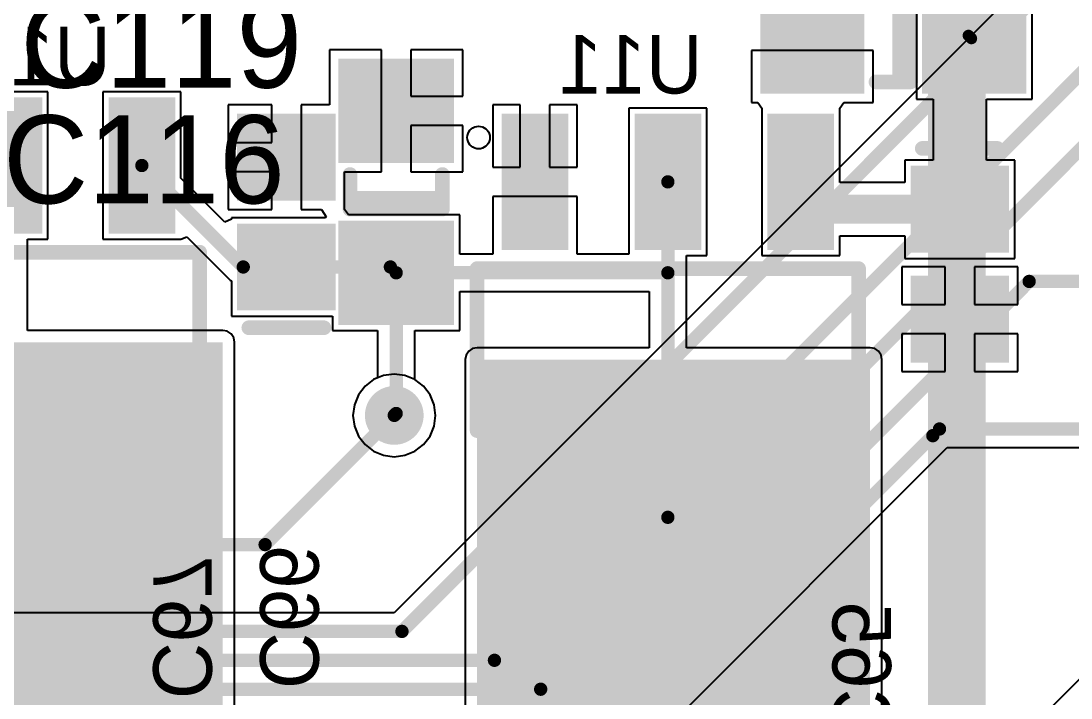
# Model space of a CAD drawing. Header units: millimetres. Extents: x 0 to 7.44, y -3.03 to 0.
# Drawn here: x 2.587 to 3.302, y -1.219 to -0.758 of the extents above; entities that cross this region are included whole.
import ezdxf

# ---------------------------------------------------------------- set-up
doc = ezdxf.new("R2010")
doc.units = ezdxf.units.MM
doc.header["$MEASUREMENT"] = 0
for name, color, linetype in [('BottomLayer', 5, 'Continuous'), ('BottomOverlay', 54, 'Continuous'), ('BottomPaste', 16, 'Continuous'), ('BottomSolder', 6, 'Continuous'), ('MidLayer1', 16, 'Continuous'), ('MidLayer2', 76, 'Continuous'), ('MultiLayer', 9, 'Continuous'), ('TopLayer', 1, 'Continuous'), ('TopOverlay', 2, 'Continuous'), ('ViaHoleLayer', 16, 'Continuous')]:
    doc.layers.add(name, color=color, linetype=linetype)

# ---------------------------------------------------------------- blocks, each defined once
blk = doc.blocks.new('AMS1117_B_37')
at = {"layer": 'BottomLayer'}
for points in [[(-0.1565, 0.07519), (-0.07185, 0.07519), (-0.1565, 0.11259), (-0.07185, 0.11259)], [(0.07185, -0.06064), (0.1565, -0.06064), (0.07185, 0.06731), (0.1565, 0.06731)], [(-0.1565, -0.01537), (-0.07185, -0.01537), (-0.1565, 0.02204), (-0.07185, 0.02204)], [(-0.1565, -0.10592), (-0.07185, -0.10592), (-0.1565, -0.06852), (-0.07185, -0.06852)]]:
    blk.add_solid(points, dxfattribs=at)
at = {"layer": 'BottomOverlay'}
for p, q in [((-0.15105, -0.12169), (-0.15028, -0.12059)), ((-0.15028, -0.12059), (-0.14933, -0.11965)), ((-0.14933, -0.11965), (-0.14822, -0.11887)), ((-0.14822, -0.11887), (-0.14701, -0.11831)), ((-0.14701, -0.11831), (-0.14571, -0.11796)), ((-0.14571, -0.11796), (-0.14437, -0.11784)), ((-0.14437, -0.11784), (-0.14303, -0.11796)), ((-0.14303, -0.11796), (-0.14173, -0.11831)), ((-0.14173, -0.11831), (-0.14051, -0.11887)), ((-0.14051, -0.11887), (-0.13941, -0.11965)), ((-0.13941, -0.11965), (-0.13846, -0.12059)), ((-0.13846, -0.12059), (-0.13769, -0.12169)), ((-0.15208, -0.12554), (-0.15196, -0.12421)), ((-0.15196, -0.12688), (-0.15208, -0.12554)), ((-0.15196, -0.12421), (-0.15162, -0.12291)), ((-0.15162, -0.12818), (-0.15196, -0.12688)), ((-0.15162, -0.12291), (-0.15105, -0.12169)), ((-0.15105, -0.12939), (-0.15162, -0.12818)), ((-0.13769, -0.12169), (-0.13712, -0.12291)), ((-0.13712, -0.12818), (-0.13769, -0.12939)), ((-0.13712, -0.12291), (-0.13677, -0.12421)), ((-0.13677, -0.12688), (-0.13712, -0.12818)), ((-0.13677, -0.12421), (-0.13665, -0.12554)), ((-0.13665, -0.12554), (-0.13677, -0.12688)), ((-0.13665, -0.12554), (-0.13665, -0.12554)), ((-0.15028, -0.1305), (-0.15105, -0.12939)), ((-0.14933, -0.13144), (-0.15028, -0.1305)), ((-0.14822, -0.13221), (-0.14933, -0.13144)), ((-0.14701, -0.13278), (-0.14822, -0.13221)), ((-0.14571, -0.13313), (-0.14701, -0.13278)), ((-0.14437, -0.13325), (-0.14571, -0.13313)), ((-0.14303, -0.13313), (-0.14437, -0.13325)), ((-0.14173, -0.13278), (-0.14303, -0.13313)), ((-0.14051, -0.13221), (-0.14173, -0.13278)), ((-0.13941, -0.13144), (-0.14051, -0.13221)), ((-0.13846, -0.1305), (-0.13941, -0.13144)), ((-0.13769, -0.12939), (-0.13846, -0.1305))]:
    blk.add_line(p, q, dxfattribs=at)
at = {"layer": 'BottomOverlay', "const_width": 0.01}
for points in [[(0.05512, 0.13325), (-0.05512, 0.13325)], [(-0.05512, -0.12658), (-0.05512, 0.13325)], [(0.05512, -0.12658), (0.05512, 0.13325)], [(0.05512, -0.12658), (-0.05512, -0.12658)]]:
    blk.add_lwpolyline(points, dxfattribs=at)
at = {"layer": 'BottomOverlay', "const_width": 0.005}
for points in [[(-0.05762, 0.13325, 1), (-0.05262, 0.13325, 1)], [(-0.05762, 0.13325, 1), (-0.05262, 0.13325, 1)], [(0.05262, 0.13325, 1), (0.05762, 0.13325, 1)], [(0.05262, 0.13325, 1), (0.05762, 0.13325, 1)], [(-0.05762, -0.12658, 1), (-0.05262, -0.12658, 1)], [(-0.05762, -0.12658, 1), (-0.05262, -0.12658, 1)], [(0.05262, -0.12658, 1), (0.05762, -0.12658, 1)], [(0.05262, -0.12658, 1), (0.05762, -0.12658, 1)]]:
    blk.add_lwpolyline(points, format="xyb", close=True, dxfattribs=at)
at = {"layer": 'BottomPaste'}
for points in [[(-0.1565, 0.07519), (-0.07185, 0.07519), (-0.1565, 0.11259), (-0.07185, 0.11259)], [(0.07185, -0.06064), (0.1565, -0.06064), (0.07185, 0.06731), (0.1565, 0.06731)], [(-0.1565, -0.01537), (-0.07185, -0.01537), (-0.1565, 0.02204), (-0.07185, 0.02204)], [(-0.1565, -0.10592), (-0.07185, -0.10592), (-0.1565, -0.06852), (-0.07185, -0.06852)]]:
    blk.add_solid(points, dxfattribs=at)
at = {"layer": 'BottomSolder'}
for points in [[(-0.1605, 0.07118), (-0.06785, 0.07118), (-0.1605, 0.11659), (-0.06785, 0.11659)], [(0.06785, -0.06464), (0.1605, -0.06464), (0.06785, 0.07131), (0.1605, 0.07131)], [(-0.1605, -0.01937), (-0.06785, -0.01937), (-0.1605, 0.02604), (-0.06785, 0.02604)], [(-0.1605, -0.10992), (-0.06785, -0.10992), (-0.1605, -0.06452), (-0.06785, -0.06452)]]:
    blk.add_solid(points, dxfattribs=at)
blk = doc.blocks.new('CAP_0805_B_63')
at = {"layer": 'BottomLayer'}
for points in [[(-0.05511, -0.02953), (-0.00393, -0.02953), (-0.05511, 0.02953), (-0.00393, 0.02953)], [(0.0197, -0.02953), (0.07088, -0.02953), (0.0197, 0.02953), (0.07088, 0.02953)]]:
    blk.add_solid(points, dxfattribs=at)
at = {"layer": 'BottomOverlay', "const_width": 0.01}
blk.add_lwpolyline([(-0.07088, -0.02557), (-0.07088, 0.02557)], dxfattribs=at)
at = {"layer": 'BottomOverlay', "const_width": 0.005}
for points in [[(-0.07338, 0.02557, 1), (-0.06838, 0.02557, 1)], [(-0.07338, -0.02557, 1), (-0.06838, -0.02557, 1)]]:
    blk.add_lwpolyline(points, format="xyb", close=True, dxfattribs=at)
at = {"layer": 'BottomPaste'}
for points in [[(-0.05511, -0.02953), (-0.00393, -0.02953), (-0.05511, 0.02953), (-0.00393, 0.02953)], [(0.0197, -0.02953), (0.07088, -0.02953), (0.0197, 0.02953), (0.07088, 0.02953)]]:
    blk.add_solid(points, dxfattribs=at)
at = {"layer": 'BottomSolder'}
for points in [[(-0.05911, -0.03353), (0.00007, -0.03353), (-0.05911, 0.03353), (0.00007, 0.03353)], [(0.0157, -0.03353), (0.07488, -0.03353), (0.0157, 0.03353), (0.07488, 0.03353)]]:
    blk.add_solid(points, dxfattribs=at)
blk = doc.blocks.new('C0805_B_108')
at = {"layer": 'BottomLayer'}
for points in [[(-0.08661, -0.03543), (-0.02362, -0.03543), (-0.08661, 0.03543), (-0.02362, 0.03543)], [(0.02362, -0.03543), (0.08661, -0.03543), (0.02362, 0.03543), (0.08661, 0.03543)]]:
    blk.add_solid(points, dxfattribs=at)
at = {"layer": 'BottomOverlay', "const_width": 0.01}
for points in [[(0.01178, 0.03146), (-0.01178, 0.03146)], [(-0.01178, 0.03146), (-0.01178, -0.03146)], [(-0.00433, 0.03146), (-0.00433, -0.03146)], [(0.01178, -0.03146), (-0.01178, -0.03146)]]:
    blk.add_lwpolyline(points, dxfattribs=at)
at = {"layer": 'BottomOverlay', "const_width": 0.005}
for points in [[(-0.01428, 0.03146, 1), (-0.00928, 0.03146, 1)], [(-0.01428, 0.03146, 1), (-0.00928, 0.03146, 1)], [(-0.00683, 0.03146, 1), (-0.00183, 0.03146, 1)], [(0.00928, 0.03146, 1), (0.01428, 0.03146, 1)], [(-0.01428, -0.03146, 1), (-0.00928, -0.03146, 1)], [(-0.01428, -0.03146, 1), (-0.00928, -0.03146, 1)], [(-0.00683, -0.03146, 1), (-0.00183, -0.03146, 1)], [(0.00928, -0.03146, 1), (0.01428, -0.03146, 1)]]:
    blk.add_lwpolyline(points, format="xyb", close=True, dxfattribs=at)
at = {"layer": 'BottomPaste'}
for points in [[(-0.08661, -0.03543), (-0.02362, -0.03543), (-0.08661, 0.03543), (-0.02362, 0.03543)], [(0.02362, -0.03543), (0.08661, -0.03543), (0.02362, 0.03543), (0.08661, 0.03543)]]:
    blk.add_solid(points, dxfattribs=at)
at = {"layer": 'BottomSolder'}
for points in [[(-0.09061, -0.03943), (-0.01962, -0.03943), (-0.09061, 0.03943), (-0.01962, 0.03943)], [(0.01962, -0.03943), (0.09061, -0.03943), (0.01962, 0.03943), (0.09061, 0.03943)]]:
    blk.add_solid(points, dxfattribs=at)
blk = doc.blocks.new('AMS1117_B_111')
at = {"layer": 'BottomLayer'}
for points in [[(-0.1565, 0.07519), (-0.07185, 0.07519), (-0.1565, 0.11259), (-0.07185, 0.11259)], [(0.07185, -0.06064), (0.1565, -0.06064), (0.07185, 0.06731), (0.1565, 0.06731)], [(-0.1565, -0.01537), (-0.07185, -0.01537), (-0.1565, 0.02204), (-0.07185, 0.02204)], [(-0.1565, -0.10592), (-0.07185, -0.10592), (-0.1565, -0.06852), (-0.07185, -0.06852)]]:
    blk.add_solid(points, dxfattribs=at)
at = {"layer": 'BottomOverlay'}
for p, q in [((-0.15105, -0.12169), (-0.15028, -0.12059)), ((-0.15028, -0.12059), (-0.14933, -0.11965)), ((-0.14933, -0.11965), (-0.14822, -0.11887)), ((-0.14822, -0.11887), (-0.14701, -0.11831)), ((-0.14701, -0.11831), (-0.14571, -0.11796)), ((-0.14571, -0.11796), (-0.14437, -0.11784)), ((-0.14437, -0.11784), (-0.14303, -0.11796)), ((-0.14303, -0.11796), (-0.14173, -0.11831)), ((-0.14173, -0.11831), (-0.14051, -0.11887)), ((-0.14051, -0.11887), (-0.13941, -0.11965)), ((-0.13941, -0.11965), (-0.13846, -0.12059)), ((-0.13846, -0.12059), (-0.13769, -0.12169)), ((-0.15208, -0.12554), (-0.15196, -0.12421)), ((-0.15196, -0.12688), (-0.15208, -0.12554)), ((-0.15196, -0.12421), (-0.15162, -0.12291)), ((-0.15162, -0.12818), (-0.15196, -0.12688)), ((-0.15162, -0.12291), (-0.15105, -0.12169)), ((-0.15105, -0.12939), (-0.15162, -0.12818)), ((-0.13769, -0.12169), (-0.13712, -0.12291)), ((-0.13712, -0.12818), (-0.13769, -0.12939)), ((-0.13712, -0.12291), (-0.13677, -0.12421)), ((-0.13677, -0.12688), (-0.13712, -0.12818)), ((-0.13677, -0.12421), (-0.13665, -0.12554)), ((-0.13665, -0.12554), (-0.13677, -0.12688)), ((-0.13665, -0.12554), (-0.13665, -0.12554)), ((-0.15028, -0.1305), (-0.15105, -0.12939)), ((-0.14933, -0.13144), (-0.15028, -0.1305)), ((-0.14822, -0.13221), (-0.14933, -0.13144)), ((-0.14701, -0.13278), (-0.14822, -0.13221)), ((-0.14571, -0.13313), (-0.14701, -0.13278)), ((-0.14437, -0.13325), (-0.14571, -0.13313)), ((-0.14303, -0.13313), (-0.14437, -0.13325)), ((-0.14173, -0.13278), (-0.14303, -0.13313)), ((-0.14051, -0.13221), (-0.14173, -0.13278)), ((-0.13941, -0.13144), (-0.14051, -0.13221)), ((-0.13846, -0.1305), (-0.13941, -0.13144)), ((-0.13769, -0.12939), (-0.13846, -0.1305))]:
    blk.add_line(p, q, dxfattribs=at)
at = {"layer": 'BottomOverlay', "const_width": 0.01}
for points in [[(0.05512, 0.13325), (-0.05512, 0.13325)], [(-0.05512, -0.12658), (-0.05512, 0.13325)], [(0.05512, -0.12658), (0.05512, 0.13325)], [(0.05512, -0.12658), (-0.05512, -0.12658)]]:
    blk.add_lwpolyline(points, dxfattribs=at)
at = {"layer": 'BottomOverlay', "const_width": 0.005}
for points in [[(-0.05762, 0.13325, 1), (-0.05262, 0.13325, 1)], [(-0.05762, 0.13325, 1), (-0.05262, 0.13325, 1)], [(0.05262, 0.13325, 1), (0.05762, 0.13325, 1)], [(0.05262, 0.13325, 1), (0.05762, 0.13325, 1)], [(-0.05762, -0.12658, 1), (-0.05262, -0.12658, 1)], [(-0.05762, -0.12658, 1), (-0.05262, -0.12658, 1)], [(0.05262, -0.12658, 1), (0.05762, -0.12658, 1)], [(0.05262, -0.12658, 1), (0.05762, -0.12658, 1)]]:
    blk.add_lwpolyline(points, format="xyb", close=True, dxfattribs=at)
at = {"layer": 'BottomPaste'}
for points in [[(-0.1565, 0.07519), (-0.07185, 0.07519), (-0.1565, 0.11259), (-0.07185, 0.11259)], [(0.07185, -0.06064), (0.1565, -0.06064), (0.07185, 0.06731), (0.1565, 0.06731)], [(-0.1565, -0.01537), (-0.07185, -0.01537), (-0.1565, 0.02204), (-0.07185, 0.02204)], [(-0.1565, -0.10592), (-0.07185, -0.10592), (-0.1565, -0.06852), (-0.07185, -0.06852)]]:
    blk.add_solid(points, dxfattribs=at)
at = {"layer": 'BottomSolder'}
for points in [[(-0.1605, 0.07118), (-0.06785, 0.07118), (-0.1605, 0.11659), (-0.06785, 0.11659)], [(0.06785, -0.06464), (0.1605, -0.06464), (0.06785, 0.07131), (0.1605, 0.07131)], [(-0.1605, -0.01937), (-0.06785, -0.01937), (-0.1605, 0.02604), (-0.06785, 0.02604)], [(-0.1605, -0.10992), (-0.06785, -0.10992), (-0.1605, -0.06452), (-0.06785, -0.06452)]]:
    blk.add_solid(points, dxfattribs=at)
blk = doc.blocks.new('CAP_0805_B_179')
at = {"layer": 'BottomLayer'}
for points in [[(-0.05511, -0.02953), (-0.00393, -0.02953), (-0.05511, 0.02953), (-0.00393, 0.02953)], [(0.0197, -0.02953), (0.07088, -0.02953), (0.0197, 0.02953), (0.07088, 0.02953)]]:
    blk.add_solid(points, dxfattribs=at)
at = {"layer": 'BottomOverlay', "const_width": 0.01}
blk.add_lwpolyline([(-0.07088, 0.02557), (-0.07088, -0.02557)], dxfattribs=at)
at = {"layer": 'BottomOverlay', "const_width": 0.005}
for points in [[(-0.07338, 0.02557, 1), (-0.06838, 0.02557, 1)], [(-0.07338, -0.02557, 1), (-0.06838, -0.02557, 1)]]:
    blk.add_lwpolyline(points, format="xyb", close=True, dxfattribs=at)
at = {"layer": 'BottomPaste'}
for points in [[(-0.05511, -0.02953), (-0.00393, -0.02953), (-0.05511, 0.02953), (-0.00393, 0.02953)], [(0.0197, -0.02953), (0.07088, -0.02953), (0.0197, 0.02953), (0.07088, 0.02953)]]:
    blk.add_solid(points, dxfattribs=at)
at = {"layer": 'BottomSolder'}
for points in [[(-0.05911, -0.03353), (0.00007, -0.03353), (-0.05911, 0.03353), (0.00007, 0.03353)], [(0.0157, -0.03353), (0.07488, -0.03353), (0.0157, 0.03353), (0.07488, 0.03353)]]:
    blk.add_solid(points, dxfattribs=at)
blk = doc.blocks.new('C0805_B_180')
at = {"layer": 'BottomLayer'}
for points in [[(-0.08661, -0.03543), (-0.02362, -0.03543), (-0.08661, 0.03543), (-0.02362, 0.03543)], [(0.02362, -0.03543), (0.08661, -0.03543), (0.02362, 0.03543), (0.08661, 0.03543)]]:
    blk.add_solid(points, dxfattribs=at)
at = {"layer": 'BottomOverlay', "const_width": 0.01}
for points in [[(-0.01178, 0.03146), (0.01178, 0.03146)], [(-0.01178, 0.03146), (-0.01178, -0.03146)], [(-0.00433, 0.03146), (-0.00433, -0.03146)], [(-0.01178, -0.03146), (0.01178, -0.03146)]]:
    blk.add_lwpolyline(points, dxfattribs=at)
at = {"layer": 'BottomOverlay', "const_width": 0.005}
for points in [[(-0.01428, 0.03146, 1), (-0.00928, 0.03146, 1)], [(-0.01428, 0.03146, 1), (-0.00928, 0.03146, 1)], [(-0.00683, 0.03146, 1), (-0.00183, 0.03146, 1)], [(0.00928, 0.03146, 1), (0.01428, 0.03146, 1)], [(-0.01428, -0.03146, 1), (-0.00928, -0.03146, 1)], [(-0.01428, -0.03146, 1), (-0.00928, -0.03146, 1)], [(-0.00683, -0.03146, 1), (-0.00183, -0.03146, 1)], [(0.00928, -0.03146, 1), (0.01428, -0.03146, 1)]]:
    blk.add_lwpolyline(points, format="xyb", close=True, dxfattribs=at)
at = {"layer": 'BottomPaste'}
for points in [[(-0.08661, -0.03543), (-0.02362, -0.03543), (-0.08661, 0.03543), (-0.02362, 0.03543)], [(0.02362, -0.03543), (0.08661, -0.03543), (0.02362, 0.03543), (0.08661, 0.03543)]]:
    blk.add_solid(points, dxfattribs=at)
at = {"layer": 'BottomSolder'}
for points in [[(-0.09061, -0.03943), (-0.01962, -0.03943), (-0.09061, 0.03943), (-0.01962, 0.03943)], [(0.01962, -0.03943), (0.09061, -0.03943), (0.01962, 0.03943), (0.09061, 0.03943)]]:
    blk.add_solid(points, dxfattribs=at)

msp = doc.modelspace()

# ---------------------------------------------------------------- linework, layer by layer
at = {"layer": 'BottomLayer'}
for p, q in [((3.19685, -0.72441), (3.19685, -0.81102)), ((3.27559, -0.81102), (3.27559, -0.72441)), ((2.83252, -0.7774), (2.79709, -0.7774)), ((2.79709, -0.7774), (2.79709, -0.81478)), ((2.83252, -0.8189), (2.83252, -0.7774)), ((2.88795, -0.7774), (2.85252, -0.7774)), ((2.85252, -0.7774), (2.85252, -0.8089)), ((2.88795, -0.8089), (2.88795, -0.7774)), ((3.12598, -0.77772), (3.08449, -0.77772)), ((3.08449, -0.77772), (3.08449, -0.81315)), ((3.16748, -0.77772), (3.12598, -0.77772)), ((3.16748, -0.81315), (3.16748, -0.77772)), ((2.60531, -0.8059), (2.55217, -0.8059)), ((2.60531, -0.9063), (2.60531, -0.8059)), ((2.69587, -0.8059), (2.64272, -0.8059)), ((2.64272, -0.8059), (2.64272, -0.9063)), ((2.69587, -0.86479), (2.69587, -0.8059)), ((2.75772, -0.81478), (2.72819, -0.81478)), ((2.72819, -0.81478), (2.72819, -0.84037)), ((2.75772, -0.84037), (2.75772, -0.81478)), ((2.79709, -0.81478), (2.77772, -0.81478)), ((2.77772, -0.81478), (2.77772, -0.85037)), ((2.85252, -0.8089), (2.88795, -0.8089)), ((2.92701, -0.81491), (2.90831, -0.81491)), ((2.90831, -0.81491), (2.90831, -0.85723)), ((2.92701, -0.85723), (2.92701, -0.81491)), ((2.96571, -0.81491), (2.94701, -0.81491)), ((2.94701, -0.81491), (2.94701, -0.85723)), ((2.96571, -0.85723), (2.96571, -0.81491)), ((3.08449, -0.81315), (3.08885, -0.81315)), ((3.08885, -0.81315), (3.09154, -0.81704)), ((3.14468, -0.81704), (3.14737, -0.81315)), ((3.14737, -0.81315), (3.16748, -0.81315)), ((3.19685, -0.81102), (3.20837, -0.81102)), ((3.20837, -0.81102), (3.20837, -0.85239)), ((3.24449, -0.85239), (3.24449, -0.81102)), ((3.24449, -0.81102), (3.27559, -0.81102)), ((2.83252, -0.86039), (2.83252, -0.8189)), ((3.05413, -0.81704), (3.00098, -0.81704)), ((3.00098, -0.81704), (3.00098, -0.91649)), ((3.05413, -0.91743), (3.05413, -0.81704)), ((3.09154, -0.81704), (3.09154, -0.81815)), ((3.09154, -0.81815), (3.09154, -0.91743)), ((3.14468, -0.81815), (3.14468, -0.81704)), ((3.14468, -0.86778), (3.14468, -0.81815)), ((2.88795, -0.8289), (2.85252, -0.8289)), ((2.85252, -0.8289), (2.85252, -0.86039)), ((2.88795, -0.86039), (2.88795, -0.8289)), ((2.72819, -0.84037), (2.75772, -0.84037)), ((2.77772, -0.85037), (2.77772, -0.88596)), ((2.90831, -0.85723), (2.92701, -0.85723)), ((2.94701, -0.85723), (2.96571, -0.85723)), ((3.20837, -0.85239), (3.18903, -0.85239)), ((3.18903, -0.85239), (3.18903, -0.86778)), ((3.26383, -0.85239), (3.24449, -0.85239)), ((3.26383, -0.91931), (3.26383, -0.85239)), ((2.7257, -0.89462), (2.69587, -0.86479)), ((2.75772, -0.86037), (2.72819, -0.86037)), ((2.72819, -0.86037), (2.72819, -0.88596)), ((2.75772, -0.88596), (2.75772, -0.86037)), ((2.80724, -0.88476), (2.80724, -0.86039)), ((2.80724, -0.86039), (2.83252, -0.86039)), ((2.85252, -0.86039), (2.88795, -0.86039)), ((3.18903, -0.86778), (3.14468, -0.86778)), ((2.93701, -0.87723), (2.90831, -0.87723)), ((2.90831, -0.87723), (2.90831, -0.91649)), ((2.96571, -0.87723), (2.93701, -0.87723)), ((2.96571, -0.91649), (2.96571, -0.87723)), ((2.72819, -0.88596), (2.75772, -0.88596)), ((2.77772, -0.88596), (2.79168, -0.88596)), ((2.79168, -0.88596), (2.79478, -0.89096)), ((2.80724, -0.88596), (2.80724, -0.88476)), ((2.81013, -0.88976), (2.80724, -0.88596)), ((2.73032, -0.89271), (2.7257, -0.89462)), ((2.79441, -0.89171), (2.73032, -0.89171)), ((2.73032, -0.89171), (2.73032, -0.89271)), ((2.79478, -0.89096), (2.79441, -0.89171)), ((2.88583, -0.88976), (2.81013, -0.88976)), ((2.88583, -0.91649), (2.88583, -0.88976)), ((2.59138, -0.92911), (2.59138, -0.9063)), ((2.59138, -0.9063), (2.60531, -0.9063)), ((2.64272, -0.9063), (2.69587, -0.9063)), ((2.69587, -0.9063), (2.69992, -0.90461)), ((2.69587, -0.9063), (2.69587, -0.9063)), ((2.69992, -0.90461), (2.72943, -0.93412)), ((3.14468, -0.91743), (3.14468, -0.90391)), ((3.14468, -0.90391), (3.18903, -0.90391)), ((3.18903, -0.90391), (3.18903, -0.91931)), ((2.90831, -0.91649), (2.88583, -0.91649)), ((3.00098, -0.91649), (2.96571, -0.91649)), ((3.0402, -0.98016), (3.0402, -0.91743)), ((3.0402, -0.91743), (3.05413, -0.91743)), ((3.09154, -0.91743), (3.14468, -0.91743)), ((3.18903, -0.91931), (3.26383, -0.91931)), ((2.59138, -0.96835), (2.59138, -0.92911)), ((3.21643, -0.92506), (3.1869, -0.92506)), ((3.1869, -0.92506), (3.1869, -0.95065)), ((3.21643, -0.95065), (3.21643, -0.92506)), ((3.26596, -0.92506), (3.23643, -0.92506)), ((3.23643, -0.92506), (3.23643, -0.95065)), ((3.26596, -0.95065), (3.26596, -0.92506)), ((2.72943, -0.93412), (2.73032, -0.93471)), ((2.73032, -0.93471), (2.73032, -0.95864)), ((2.88583, -0.9685), (2.88583, -0.94178)), ((2.88583, -0.94178), (3.01491, -0.94178)), ((3.01491, -0.94178), (3.01491, -0.98016)), ((3.1869, -0.95065), (3.21643, -0.95065)), ((3.23643, -0.95065), (3.26596, -0.95065)), ((2.73032, -0.95864), (2.79921, -0.95864)), ((2.79921, -0.95864), (2.79921, -0.9685)), ((2.72441, -0.96835), (2.59138, -0.96835)), ((2.72748, -0.96896), (2.72441, -0.96835)), ((2.73009, -0.9707), (2.72748, -0.96896)), ((2.73183, -0.97331), (2.73009, -0.9707)), ((2.79921, -0.9685), (2.82988, -0.9685)), ((2.82988, -0.9685), (2.82988, -1.00073)), ((2.85516, -1.00182), (2.85516, -0.9685)), ((2.85516, -0.9685), (2.88583, -0.9685)), ((3.21643, -0.97065), (3.1869, -0.97065)), ((3.1869, -0.97065), (3.1869, -0.99624)), ((3.21643, -0.99624), (3.21643, -0.97065)), ((3.26596, -0.97065), (3.23643, -0.97065)), ((3.23643, -0.97065), (3.23643, -0.99624)), ((3.26596, -0.99624), (3.26596, -0.97065)), ((2.73244, -0.97638), (2.73183, -0.97331)), ((2.73244, -1.34252), (2.73244, -0.97638)), ((2.89022, -0.98512), (2.88961, -0.98819)), ((2.89196, -0.98251), (2.89022, -0.98512)), ((2.89457, -0.98077), (2.89196, -0.98251)), ((2.89764, -0.98016), (2.89457, -0.98077)), ((3.01491, -0.98016), (2.89764, -0.98016)), ((3.16535, -0.98016), (3.0402, -0.98016)), ((3.16843, -0.98077), (3.16535, -0.98016)), ((3.17103, -0.98251), (3.16843, -0.98077)), ((3.17277, -0.98512), (3.17103, -0.98251)), ((3.17338, -0.98819), (3.17277, -0.98512)), ((2.88961, -0.98819), (2.88961, -1.34252)), ((3.17338, -1.34252), (3.17338, -0.98819)), ((2.82988, -1.00073), (2.82715, -1.00186)), ((3.1869, -0.99624), (3.21643, -0.99624)), ((3.23643, -0.99624), (3.26596, -0.99624)), ((2.82133, -1.00633), (2.81686, -1.01215)), ((2.82715, -1.00186), (2.82133, -1.00633)), ((2.85527, -1.00186), (2.85516, -1.00182)), ((2.86109, -1.00633), (2.85527, -1.00186)), ((2.86556, -1.01215), (2.86109, -1.00633)), ((2.81686, -1.01215), (2.81405, -1.01893)), ((2.86837, -1.01893), (2.86556, -1.01215)), ((2.81405, -1.01893), (2.81309, -1.02621)), ((2.86932, -1.02621), (2.86837, -1.01893)), ((2.81309, -1.02621), (2.81405, -1.03349)), ((2.86837, -1.03349), (2.86932, -1.02621)), ((2.81405, -1.03349), (2.81686, -1.04027)), ((2.86556, -1.04027), (2.86837, -1.03349)), ((2.81686, -1.04027), (2.82133, -1.04609)), ((2.86109, -1.04609), (2.86556, -1.04027)), ((2.82133, -1.04609), (2.82715, -1.05056)), ((2.82715, -1.05056), (2.83393, -1.05337)), ((2.84849, -1.05337), (2.85527, -1.05056)), ((2.85527, -1.05056), (2.86109, -1.04609)), ((2.83393, -1.05337), (2.84121, -1.05432)), ((2.84121, -1.05432), (2.84849, -1.05337))]:
    msp.add_line(p, q, dxfattribs=at)
for points, const_width in [([(3.23228, -0.76761), (3.23228, -0.68504)], 0.01969), ([(3.22643, -0.88585), (3.22643, -0.74601)], 0.01969), ([(3.23228, -0.76761), (3.2343, -0.76963)], 0.00787), ([(2.66929, -0.8561), (2.73837, -0.92518)], 0.00906), ([(3.11811, -0.86723), (3.13672, -0.88585)], 0.01969), ([(3.02756, -0.92913), (3.02756, -0.86723)], 0.00906), ([(3.13672, -0.88585), (3.22643, -0.88585)], 0.01969), ([(2.73837, -0.92518), (2.83856, -0.92518)], 0.00906), ([(2.83856, -0.92518), (2.84252, -0.92913)], 0.00906), ([(2.84252, -0.92913), (3.02756, -0.92913)], 0.00906), ([(2.84252, -1.0249), (2.84252, -0.92913)], 0.00906), ([(3.02756, -1.09558), (3.02756, -0.92913)], 0.00906), ([(2.84121, -1.02621), (2.84252, -1.0249)], 0.00906)]:
    msp.add_lwpolyline(points, dxfattribs=dict(at, const_width=const_width))
for points, const_width in [([(3.22736, -0.76761, 1), (3.2372, -0.76761, 1)], 0.00984), ([(3.23031, -0.76761, 1), (3.23425, -0.76761, 1)], 0.00394), ([(3.23233, -0.76963, 1), (3.23627, -0.76963, 1)], 0.00394), ([(2.66703, -0.8561, 1), (2.67156, -0.8561, 1)], 0.00453), ([(3.11319, -0.86723, 1), (3.12303, -0.86723, 1)], 0.00984), ([(3.0253, -0.86723, 1), (3.02982, -0.86723, 1)], 0.00453), ([(3.1318, -0.88585, 1), (3.14165, -0.88585, 1)], 0.00984), ([(3.1318, -0.88585, 1), (3.14165, -0.88585, 1)], 0.00984), ([(3.22151, -0.88585, 1), (3.23135, -0.88585, 1)], 0.00984), ([(3.22151, -0.88585, 1), (3.23135, -0.88585, 1)], 0.00984), ([(2.7361, -0.92518, 1), (2.74063, -0.92518, 1)], 0.00453), ([(2.7361, -0.92518, 1), (2.74063, -0.92518, 1)], 0.00453), ([(2.8363, -0.92518, 1), (2.84083, -0.92518, 1)], 0.00453), ([(2.8363, -0.92518, 1), (2.84083, -0.92518, 1)], 0.00453), ([(2.84026, -0.92913, 1), (2.84478, -0.92913, 1)], 0.00453), ([(2.84026, -0.92913, 1), (2.84478, -0.92913, 1)], 0.00453), ([(2.84026, -0.92913, 1), (2.84478, -0.92913, 1)], 0.00453), ([(3.0253, -0.92913, 1), (3.02982, -0.92913, 1)], 0.00453), ([(3.0253, -0.92913, 1), (3.02982, -0.92913, 1)], 0.00453), ([(3.0253, -0.92913, 1), (3.02982, -0.92913, 1)], 0.00453), ([(2.83121, -1.02621, 1), (2.85121, -1.02621, 1)], 0.02), ([(2.83894, -1.02621, 1), (2.84347, -1.02621, 1)], 0.00453), ([(2.84026, -1.0249, 1), (2.84478, -1.0249, 1)], 0.00453), ([(2.84026, -1.0249, 1), (2.84478, -1.0249, 1)], 0.00453), ([(3.0253, -1.09558, 1), (3.02982, -1.09558, 1)], 0.00453)]:
    msp.add_lwpolyline(points, format="xyb", close=True, dxfattribs=dict(at, const_width=const_width))
for points in [[(2.44882, -1.34252), (2.72441, -1.34252), (2.44882, -0.97638), (2.72441, -0.97638)], [(2.89764, -1.34252), (3.16535, -1.34252), (2.89764, -0.98819), (3.16535, -0.98819)]]:
    msp.add_solid(points, dxfattribs=at)
at = {"layer": 'MidLayer1', "const_width": 0.02}
msp.add_lwpolyline([(2.83121, -1.02621, 1), (2.85121, -1.02621, 1)], format="xyb", close=True, dxfattribs=at)
at = {"layer": 'MidLayer2'}
for points, const_width in [([(3.22441, -1.92126), (3.22441, -0.66142)], 0.03937), ([(2.75324, -1.11417), (2.84121, -1.02621)], 0.00906), ([(1.96063, -1.11417), (2.75324, -1.11417)], 0.00906)]:
    msp.add_lwpolyline(points, dxfattribs=dict(at, const_width=const_width))
for points, const_width in [([(2.83121, -1.02621, 1), (2.85121, -1.02621, 1)], 0.02), ([(2.83894, -1.02621, 1), (2.84347, -1.02621, 1)], 0.00453), ([(2.75098, -1.11417, 1), (2.75551, -1.11417, 1)], 0.00453), ([(2.75098, -1.11417, 1), (2.75551, -1.11417, 1)], 0.00453)]:
    msp.add_lwpolyline(points, format="xyb", close=True, dxfattribs=dict(at, const_width=const_width))
at = {"layer": 'MultiLayer', "const_width": 0.02}
msp.add_lwpolyline([(2.83121, -1.02621, 1), (2.85121, -1.02621, 1)], format="xyb", close=True, dxfattribs=at)
at = {"layer": 'TopLayer'}
for p, q in [((3.37295, -0.62885), (2.84122, -1.16058)), ((2.83393, -0.99905), (2.82715, -1.00186)), ((2.84121, -0.99809), (2.83393, -0.99905)), ((2.84849, -0.99905), (2.84121, -0.99809)), ((2.85527, -1.00186), (2.84849, -0.99905)), ((2.82133, -1.00633), (2.81686, -1.01215)), ((2.82715, -1.00186), (2.82133, -1.00633)), ((2.86109, -1.00633), (2.85527, -1.00186)), ((2.86556, -1.01215), (2.86109, -1.00633)), ((2.81686, -1.01215), (2.81405, -1.01893)), ((2.86837, -1.01893), (2.86556, -1.01215)), ((2.81405, -1.01893), (2.81309, -1.02621)), ((2.86932, -1.02621), (2.86837, -1.01893)), ((2.81309, -1.02621), (2.81405, -1.03349)), ((2.86837, -1.03349), (2.86932, -1.02621)), ((2.81405, -1.03349), (2.81686, -1.04027)), ((2.86556, -1.04027), (2.86837, -1.03349)), ((2.81686, -1.04027), (2.82133, -1.04609)), ((2.86109, -1.04609), (2.86556, -1.04027)), ((2.82133, -1.04609), (2.82715, -1.05056)), ((2.82715, -1.05056), (2.83393, -1.05337)), ((2.84849, -1.05337), (2.85527, -1.05056)), ((2.85527, -1.05056), (2.86109, -1.04609)), ((2.98532, -1.28059), (3.21784, -1.04808)), ((3.21784, -1.04808), (3.42631, -1.04808)), ((2.83393, -1.05337), (2.84121, -1.05432)), ((2.84121, -1.05432), (2.84849, -1.05337)), ((3.38476, -1.12885), (2.53612, -1.97749)), ((2.84122, -1.16058), (2.07589, -1.16058))]:
    msp.add_line(p, q, dxfattribs=at)
at = {"layer": 'TopLayer', "const_width": 0.00906}
for points in [[(2.84646, -1.17323), (3.38189, -0.6378)], [(2.90945, -1.19291), (3.36614, -0.73622)], [(2.94094, -1.2126), (3.31496, -0.83858)], [(2.97638, -1.23228), (3.27366, -0.935)], [(3.27366, -0.935), (3.60043, -0.935)], [(2.97638, -1.27165), (3.20803, -1.04)], [(3.20803, -1.04), (3.2126, -1.03543)], [(3.2126, -1.03543), (3.59843, -1.03543)], [(2.03543, -1.17323), (2.84646, -1.17323)], [(2.03543, -1.19291), (2.90945, -1.19291)], [(2.03543, -1.2126), (2.94094, -1.2126)]]:
    msp.add_lwpolyline(points, dxfattribs=at)
at = {"layer": 'TopLayer'}
for points, const_width in [([(3.2714, -0.935, 1), (3.27593, -0.935, 1)], 0.00453), ([(3.2714, -0.935, 1), (3.27593, -0.935, 1)], 0.00453), ([(2.83121, -1.02621, 1), (2.85121, -1.02621, 1)], 0.02), ([(3.20577, -1.04, 1), (3.2103, -1.04, 1)], 0.00453), ([(3.20577, -1.04, 1), (3.2103, -1.04, 1)], 0.00453), ([(3.21033, -1.03543, 1), (3.21486, -1.03543, 1)], 0.00453), ([(3.21033, -1.03543, 1), (3.21486, -1.03543, 1)], 0.00453), ([(2.84419, -1.17323, 1), (2.84872, -1.17323, 1)], 0.00453), ([(2.84419, -1.17323, 1), (2.84872, -1.17323, 1)], 0.00453), ([(2.90719, -1.19291, 1), (2.91171, -1.19291, 1)], 0.00453), ([(2.90719, -1.19291, 1), (2.91171, -1.19291, 1)], 0.00453), ([(2.93868, -1.2126, 1), (2.94321, -1.2126, 1)], 0.00453), ([(2.93868, -1.2126, 1), (2.94321, -1.2126, 1)], 0.00453)]:
    msp.add_lwpolyline(points, format="xyb", close=True, dxfattribs=dict(at, const_width=const_width))
at = {"layer": 'ViaHoleLayer', "const_width": 0.00956}
msp.add_lwpolyline([(2.83643, -1.02621, 1), (2.84599, -1.02621, 1)], format="xyb", close=True, dxfattribs=at)

# ---------------------------------------------------------------- block references
for name, p, rotation in [('C0805_B_108', (3.1811, -0.76772), 180), ('C0805_B_180', (2.84252, -0.87402), 90), ('AMS1117_B_111', (2.57541, -0.97027), 270), ('CAP_0805_B_179', (2.76772, -0.89566), 90), ('AMS1117_B_37', (3.02422, -0.98141), 270), ('CAP_0805_B_63', (3.22643, -0.91537), 270)]:
    msp.add_blockref(name, p, dxfattribs=dict(rotation=rotation))

# ---------------------------------------------------------------- texts
at = {"layer": 'BottomOverlay', "text_generation_flag": 2}
for s, p in [('U12', (2.64808, -0.80151)), ('U11', (3.05118, -0.80709))]:
    msp.add_text(s, height=0.039894, dxfattribs=at).set_placement(p)
for s, p in [('C66', (2.74986, -1.21248)), ('C67', (2.67703, -1.21935)), ('C65', (3.13968, -1.25087))]:
    msp.add_text(s, height=0.039894, rotation=270, dxfattribs=at).set_placement(p)
at = {"layer": 'TopOverlay'}
for s, p in [('C119', (2.58661, -0.80315)), ('C116', (2.5748, -0.88189))]:
    msp.add_text(s, height=0.06, dxfattribs=at).set_placement(p)

doc.saveas('drawing.dxf')
